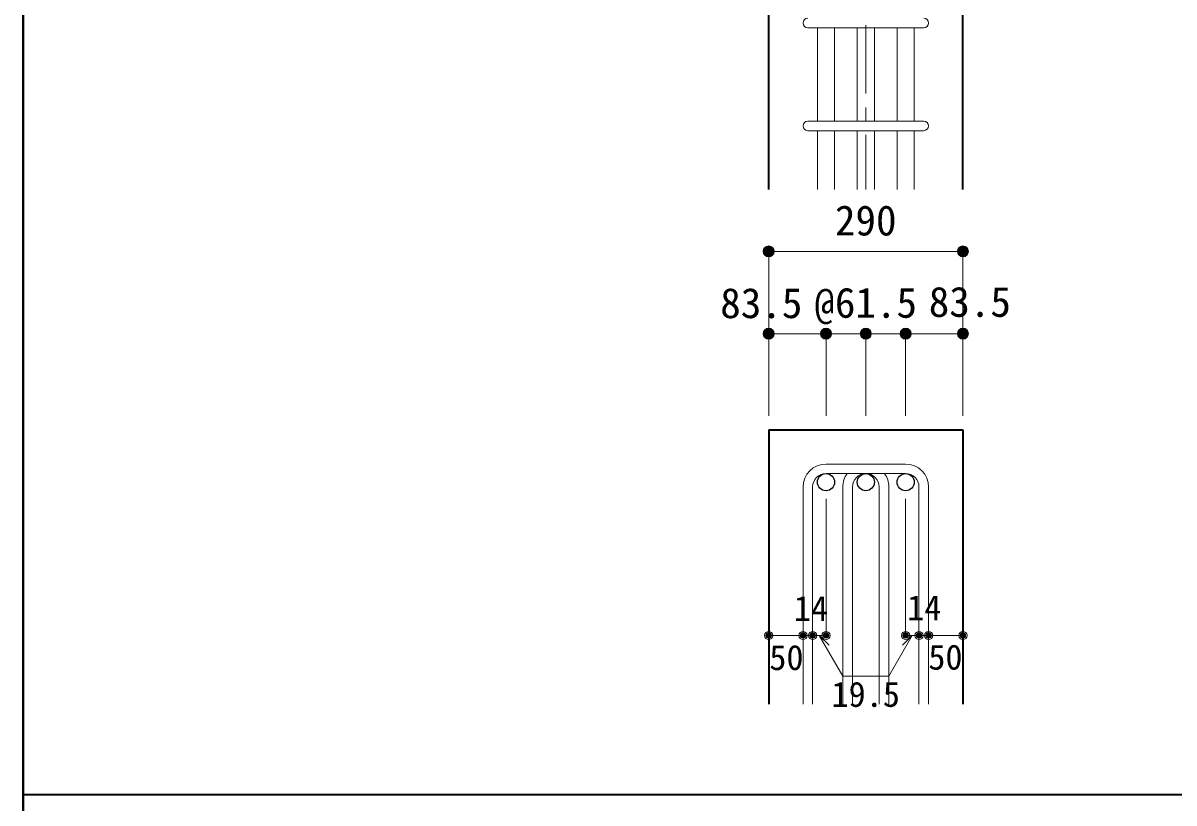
# Model space of a CAD drawing. Units: millimetres at full size, sheet at 1:20; some dimension numbers follow another scale. Extents: x -3982 to 3969, y -2797 to 2801.
# Drawn here: x -3982 to -2305, y -10 to 1127 of the extents above; entities that cross this region are included whole.
import ezdxf
from ezdxf.enums import TextEntityAlignment as Align

# ---------------------------------------------------------------- set-up
doc = ezdxf.new("R2010")
doc.units = ezdxf.units.MM
doc.header["$LTSCALE"] = 20
doc.header["$PDMODE"] = 32
doc.header["$PDSIZE"] = 12
doc.linetypes.add('CHAIN1', pattern=[8, 5, -1, 1, -1])
for name, color, linetype, lineweight in [('6-1_躯体線', 2, 'Continuous', 35), ('6-5_梁主筋', 7, 'Continuous', 18), ('6-6_S.T.P.', 7, 'Continuous', 18), ('6-D_寸法', 4, 'Continuous', 9), ('F-0_枠', 6, 'Continuous', 40)]:
    doc.layers.add(name, color=color, linetype=linetype, lineweight=lineweight)
doc.styles.add('ＭＳ ゴシック', font='')
doc.styles.get('ＭＳ ゴシック').set_extended_font_data('MS Gothic')

msp = doc.modelspace()

# ---------------------------------------------------------------- linework, layer by layer
at = {"layer": '6-1_躯体線'}
for p, q in [((-2612.37, 884.12), (-2612.37, 1284.12)), ((-2895.37, 534.12), (-2895.37, 134.12)), ((-2895.37, 534.12), (-2612.37, 534.12)), ((-2612.37, 534.12), (-2612.37, 134.12))]:
    msp.add_line(p, q, dxfattribs=at)
msp.add_lwpolyline([(-2895.37, 884.12), (-2895.37, 1284.12), (-3153.87, 1284.12)], dxfattribs=at)
at = {"layer": '6-5_梁主筋'}
for p, q in [((-2824.37, 984.12), (-2824.37, 1120.12)), ((-2799.37, 984.12), (-2799.37, 1120.12)), ((-2766.37, 984.12), (-2766.37, 1120.12)), ((-2741.37, 984.12), (-2741.37, 1120.12)), ((-2708.37, 984.12), (-2708.37, 1120.12)), ((-2683.37, 984.12), (-2683.37, 1120.12)), ((-2824.37, 884.12), (-2824.37, 970.12)), ((-2799.37, 884.12), (-2799.37, 970.12)), ((-2766.37, 884.12), (-2766.37, 970.12)), ((-2741.37, 884.12), (-2741.37, 970.12)), ((-2708.37, 884.12), (-2708.37, 970.12)), ((-2683.37, 884.12), (-2683.37, 970.12))]:
    msp.add_line(p, q, dxfattribs=at)
at = {"layer": '6-5_梁主筋', "color": 3, "lineweight": 25}
for centre in [(-2811.87, 457.62), (-2753.87, 457.62), (-2695.87, 457.62)]:
    msp.add_circle(centre, 12.5, dxfattribs=at)
at = {"layer": '6-6_S.T.P.'}
for p, q in [((-2838.37, 1120.12), (-2669.37, 1120.12)), ((-2838.37, 984.12), (-2669.37, 984.12)), ((-2838.37, 970.12), (-2669.37, 970.12)), ((-2695.87, 484.12), (-2811.87, 484.12)), ((-2695.87, 470.12), (-2811.87, 470.12)), ((-2845.37, 450.62), (-2845.37, 134.12)), ((-2831.37, 450.62), (-2831.37, 134.12)), ((-2787.37, 450.62), (-2787.37, 134.12)), ((-2773.37, 450.62), (-2773.37, 134.12)), ((-2734.37, 450.62), (-2734.37, 134.12)), ((-2720.37, 450.62), (-2720.37, 134.12)), ((-2676.37, 450.62), (-2676.37, 134.12)), ((-2662.37, 450.62), (-2662.37, 134.12))]:
    msp.add_line(p, q, dxfattribs=at)
for centre, radius, start, end in [((-2838.37, 1127.12), 7, 90, 270), ((-2669.37, 1127.12), 7, 270, 90), ((-2838.37, 977.12), 7, 90, 270), ((-2669.37, 977.12), 7, 270, 90), ((-2811.87, 450.62), 33.5, 90, 180), ((-2811.87, 450.62), 19.5, 90, 180), ((-2753.87, 450.62), 33.5, 144.40235, 180), ((-2753.87, 450.62), 19.5, 90, 180), ((-2753.87, 450.62), 19.5, 0, 90), ((-2753.87, 450.62), 33.5, 0, 35.59765), ((-2695.87, 450.62), 33.5, 0, 90), ((-2695.87, 450.62), 19.5, 0, 90)]:
    msp.add_arc(centre, radius, start, end, dxfattribs=at)
at = {"layer": '6-D_寸法', "linetype": 'CHAIN1'}
msp.add_line((-2753.87, 2084.12), (-2753.87, 884.12), dxfattribs=at)
at = {"layer": '6-D_寸法'}
for p, q in [((-2895.37, 794.12), (-2612.37, 794.12)), ((-2612.37, 794.12), (-2612.37, 674.12)), ((-2895.37, 674.12), (-2895.37, 554.12)), ((-2811.87, 674.12), (-2811.87, 554.12)), ((-2811.87, 674.12), (-2753.87, 674.12)), ((-2753.87, 674.12), (-2753.87, 554.12)), ((-2753.87, 674.12), (-2612.37, 674.12)), ((-2695.87, 674.12), (-2695.87, 554.12)), ((-2612.37, 674.12), (-2612.37, 554.12)), ((-2811.87, 234.12), (-2811.87, 433.45)), ((-2695.87, 234.12), (-2695.87, 433.45)), ((-2895.37, 234.12), (-2845.37, 234.12)), ((-2845.37, 234.12), (-2811.87, 234.12)), ((-2821.62, 234.12), (-2807.48, 219.98)), ((-2821.62, 234.12), (-2787.39, 174.85)), ((-2686.12, 234.12), (-2720.34, 174.85)), ((-2686.12, 234.12), (-2700.26, 219.98)), ((-2695.87, 234.12), (-2612.37, 234.12)), ((-2676.37, 234.12), (-2662.37, 234.12)), ((-2787.39, 174.85), (-2720.34, 174.85))]:
    msp.add_line(p, q, dxfattribs=at)
msp.add_lwpolyline([(-2895.37, 794.12), (-2895.37, 674.12), (-2811.87, 674.12)], dxfattribs=at)
for centre, radius in [((-2895.37, 794.12), 8), ((-2895.37, 794.12), 7.2), ((-2895.37, 794.12), 6.4), ((-2895.37, 794.12), 5.6), ((-2895.37, 794.12), 4.8), ((-2895.37, 794.12), 4), ((-2895.37, 794.12), 3.2), ((-2895.37, 794.12), 2.4), ((-2895.37, 794.12), 1.6), ((-2895.37, 794.12), 0.8), ((-2612.37, 794.12), 8), ((-2612.37, 794.12), 7.2), ((-2612.37, 794.12), 6.4), ((-2612.37, 794.12), 5.6), ((-2612.37, 794.12), 4.8), ((-2612.37, 794.12), 4), ((-2612.37, 794.12), 3.2), ((-2612.37, 794.12), 2.4), ((-2612.37, 794.12), 1.6), ((-2612.37, 794.12), 0.8), ((-2895.37, 674.12), 8), ((-2895.37, 674.12), 7.2), ((-2895.37, 674.12), 6.4), ((-2895.37, 674.12), 5.6), ((-2895.37, 674.12), 4.8), ((-2895.37, 674.12), 4), ((-2895.37, 674.12), 3.2), ((-2895.37, 674.12), 2.4), ((-2895.37, 674.12), 1.6), ((-2895.37, 674.12), 0.8), ((-2811.87, 674.12), 8), ((-2811.87, 674.12), 7.2), ((-2811.87, 674.12), 6.4), ((-2811.87, 674.12), 5.6), ((-2811.87, 674.12), 4.8), ((-2811.87, 674.12), 4), ((-2811.87, 674.12), 3.2), ((-2811.87, 674.12), 2.4), ((-2811.87, 674.12), 1.6), ((-2811.87, 674.12), 0.8), ((-2753.87, 674.12), 8), ((-2753.87, 674.12), 7.2), ((-2753.87, 674.12), 6.4), ((-2753.87, 674.12), 5.6), ((-2753.87, 674.12), 4.8), ((-2753.87, 674.12), 4), ((-2753.87, 674.12), 3.2), ((-2753.87, 674.12), 2.4), ((-2753.87, 674.12), 1.6), ((-2753.87, 674.12), 0.8), ((-2695.87, 674.12), 8), ((-2695.87, 674.12), 7.2), ((-2695.87, 674.12), 6.4), ((-2695.87, 674.12), 5.6), ((-2695.87, 674.12), 4.8), ((-2695.87, 674.12), 4), ((-2695.87, 674.12), 3.2), ((-2695.87, 674.12), 2.4), ((-2695.87, 674.12), 1.6), ((-2695.87, 674.12), 0.8), ((-2612.37, 674.12), 8), ((-2612.37, 674.12), 7.2), ((-2612.37, 674.12), 6.4), ((-2612.37, 674.12), 5.6), ((-2612.37, 674.12), 4.8), ((-2612.37, 674.12), 4), ((-2612.37, 674.12), 3.2), ((-2612.37, 674.12), 2.4), ((-2612.37, 674.12), 1.6), ((-2612.37, 674.12), 0.8), ((-2895.37, 234.12), 4), ((-2895.37, 234.12), 3.6), ((-2895.37, 234.12), 3.2), ((-2895.37, 234.12), 2.8), ((-2895.37, 234.12), 2.4), ((-2895.37, 234.12), 2), ((-2895.37, 234.12), 1.6), ((-2895.37, 234.12), 1.2), ((-2895.37, 234.12), 0.8), ((-2845.37, 234.12), 4), ((-2845.37, 234.12), 3.6), ((-2845.37, 234.12), 3.2), ((-2845.37, 234.12), 2.8), ((-2845.37, 234.12), 2.4), ((-2845.37, 234.12), 2), ((-2845.37, 234.12), 1.6), ((-2845.37, 234.12), 1.2), ((-2845.37, 234.12), 0.8), ((-2831.37, 234.12), 4), ((-2831.37, 234.12), 3.6), ((-2831.37, 234.12), 3.2), ((-2831.37, 234.12), 2.8), ((-2831.37, 234.12), 2.4), ((-2831.37, 234.12), 2), ((-2831.37, 234.12), 1.6), ((-2831.37, 234.12), 1.2), ((-2831.37, 234.12), 0.8), ((-2811.87, 234.12), 4), ((-2811.87, 234.12), 3.6), ((-2811.87, 234.12), 3.2), ((-2811.87, 234.12), 2.8), ((-2811.87, 234.12), 2.4), ((-2811.87, 234.12), 2), ((-2811.87, 234.12), 1.6), ((-2811.87, 234.12), 1.2), ((-2811.87, 234.12), 0.8), ((-2695.87, 234.12), 4), ((-2695.87, 234.12), 3.6), ((-2695.87, 234.12), 3.2), ((-2695.87, 234.12), 2.8), ((-2695.87, 234.12), 2.4), ((-2695.87, 234.12), 2), ((-2695.87, 234.12), 1.6), ((-2695.87, 234.12), 1.2), ((-2695.87, 234.12), 0.8), ((-2676.37, 234.12), 4), ((-2676.37, 234.12), 3.6), ((-2676.37, 234.12), 3.2), ((-2676.37, 234.12), 2.8), ((-2676.37, 234.12), 2.4), ((-2676.37, 234.12), 2), ((-2676.37, 234.12), 1.6), ((-2676.37, 234.12), 1.2), ((-2676.37, 234.12), 0.8), ((-2662.37, 234.12), 4), ((-2662.37, 234.12), 3.6), ((-2662.37, 234.12), 3.2), ((-2662.37, 234.12), 2.8), ((-2662.37, 234.12), 2.4), ((-2662.37, 234.12), 2), ((-2662.37, 234.12), 1.6), ((-2662.37, 234.12), 1.2), ((-2662.37, 234.12), 0.8), ((-2612.37, 234.12), 4), ((-2612.37, 234.12), 3.6), ((-2612.37, 234.12), 3.2), ((-2612.37, 234.12), 2.8), ((-2612.37, 234.12), 2.4), ((-2612.37, 234.12), 2), ((-2612.37, 234.12), 1.6), ((-2612.37, 234.12), 1.2), ((-2612.37, 234.12), 0.8), ((-2895.37, 234.12), 0.4), ((-2845.37, 234.12), 0.4), ((-2831.37, 234.12), 0.4), ((-2811.87, 234.12), 0.4), ((-2695.87, 234.12), 0.4), ((-2676.37, 234.12), 0.4), ((-2662.37, 234.12), 0.4), ((-2612.37, 234.12), 0.4)]:
    msp.add_circle(centre, radius, dxfattribs=at)
at = {"layer": '6-D_寸法', "color": 7}
for p in [(-2895.37, 794.12), (-2612.37, 794.12), (-2895.37, 674.12), (-2811.87, 674.12), (-2753.87, 674.12), (-2695.87, 674.12), (-2612.37, 674.12), (-2895.37, 234.12), (-2845.37, 234.12), (-2831.37, 234.12), (-2811.87, 234.12), (-2695.87, 234.12), (-2676.37, 234.12), (-2662.37, 234.12), (-2612.37, 234.12)]:
    msp.add_point(p, dxfattribs=at)
at = {"layer": 'F-0_枠'}
msp.add_line((-3981.92, 2800.77), (-3981.92, -2796.83), dxfattribs=at)
at = {"layer": 'F-0_枠', "color": 2, "lineweight": 35}
msp.add_line((2482.4, 1.97), (-3981.92, 1.97), dxfattribs=at)

# ---------------------------------------------------------------- texts
at = {"layer": '6-D_寸法', "style": 'ＭＳ ゴシック'}
for s, height, p in [('290', 43.99, (-2798.87, 804.12)), ('83.5', 43.99, (-2966, 683.65)), ('@61.5', 43.99, (-2828.87, 684.12)), ('83.5', 43.99, (-2662.12, 685.49)), ('14', 36.66, (-2858.68, 244.2)), ('14', 36.66, (-2693.66, 245.29)), ('50', 36.66, (-2894.51, 172.74)), ('50', 36.66, (-2662.81, 173.28)), ('19.5', 36.66, (-2803.87, 119.04))]:
    msp.add_text(s, height=height, dxfattribs=at).set_placement(p, align=Align.BOTTOM_LEFT)

doc.saveas('drawing.dxf')
